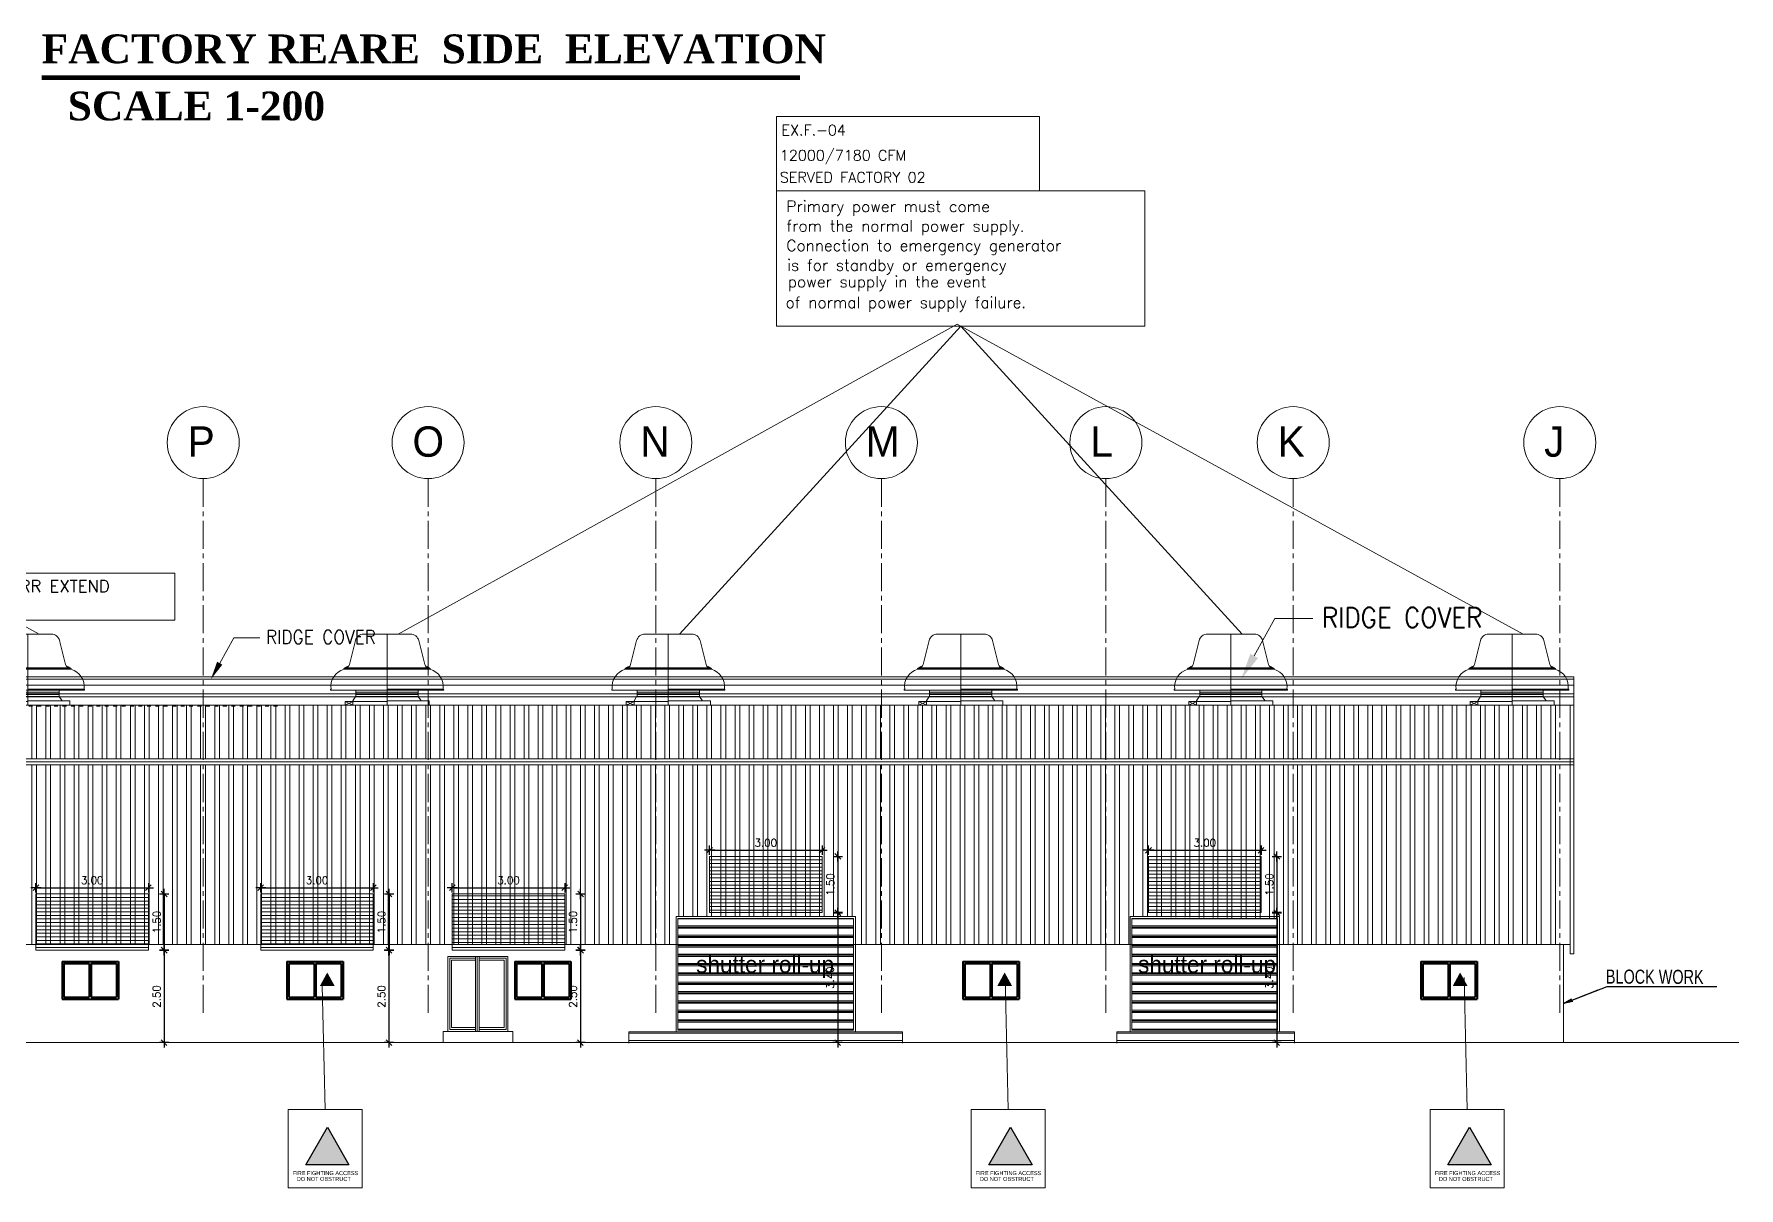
# Model space of a CAD drawing. Header units: inches. Extents: x -68096 to 69834, y -16833 to 17650.
# Drawn here: x 839.97 to 885.43, y -156.51 to -125.74 of the extents above; entities that cross this region are included whole.
import ezdxf

# ---------------------------------------------------------------- set-up
doc = ezdxf.new("R2010")
doc.units = ezdxf.units.IN
doc.header["$MEASUREMENT"] = 0
for name, pattern in [('ACAD_ISO03W100', [30, 12, -18]), ('CENTER2', [1.125, 0.75, -0.125, 0.125, -0.125]), ('DASHED2', [0.375, 0.25, -0.125]), ('DOT2', [0.125, 0, -0.125])]:
    doc.linetypes.add(name, pattern=pattern)
for name, color, linetype in [('-FR-TEXT', 1, 'Continuous'), ('10', 7, 'Continuous'), ('11-FRESH-AIR-TEXT', 4, 'Continuous'), ('4-TEXT-HVAC', 4, 'Continuous'), ('a-kerb', 255, 'Continuous'), ('A-TEXT', 3, 'Continuous'), ('AXES', 251, 'CENTER2'), ('DIM', 31, 'Continuous'), ('DIM18', 40, 'Continuous'), ('ELEV', 37, 'Continuous'), ('ELEV-2', 136, 'Continuous'), ('Hatch', 8, 'Continuous'), ('M-DETL-GRPH', 4, 'Continuous'), ('TEXT', 23, 'Continuous')]:
    doc.layers.add(name, color=color, linetype=linetype)
for name, color, linetype, lineweight in [('A-EXISTING-HATCH-10', 8, 'Continuous', 20), ('A-WALLCMU-50', 7, 'Continuous', 50), ('PEN30', 35, 'Continuous', 13), ('WALL', 41, 'Continuous', 40)]:
    doc.layers.add(name, color=color, linetype=linetype, lineweight=lineweight)
doc.styles.add('Browallia', font='')
doc.styles.add('POLE', font='timesbd.ttf', dxfattribs={"height": 0.225})
doc.styles.add('ROMANC', font='romanc', dxfattribs={"height": 0.2})
doc.styles.add('ROMANS', font='romans.shx')
doc.styles.get("Standard").update_dxf_attribs({"font": 'arial.ttf'})
doc.styles.add('STYLE2', font='swisscl.ttf')
doc.styles.add('stylus BT ku', font='GOTHIC.TTF', dxfattribs={"height": 0.17})
doc.styles.add('TXT08', font='SIMPLEX.SHX', dxfattribs={"width": 0.9})
doc.styles.get('Browallia').set_extended_font_data('BrowalliaUPC')
doc.dimstyles.new('100', dxfattribs={"dimtxt": 0.2, "dimasz": 0.035, "dimexe": 0, "dimexo": 0, "dimgap": 0.1, "dimtad": 1, "dimzin": 0, "dimdsep": 46, "dimtxsty": 'ROMANS', "dimblk": 'J2', "dimblk1": 'J2', "dimblk2": 'J2', "dimsah": 1, "dimcen": 0, "dimse1": 1, "dimse2": 1, "dimclrd": 1, "dimclre": 1, "dimclrt": 6, "dimadec": 0, "dimazin": 0, "dimtfac": 0.9, "dimtix": 1, "dimtmove": 2, "dimatfit": 3, "dimldrblk": 'J2', "dimfxl": 1, "dimtolj": 1, "dimtzin": 0, "dimarcsym": 0})
doc.dimstyles.new('JYT', dxfattribs={"dimscale": 0, "dimtxt": 0.2, "dimasz": 0.13, "dimexe": 0.2, "dimexo": 0.05, "dimgap": 0.09, "dimtad": 1, "dimzin": 0, "dimdsep": 46, "dimtxsty": 'ROMANS', "dimblk": 'OBLIQUE', "dimcen": 0.09, "dimclrd": 1, "dimclre": 1, "dimclrt": 2, "dimadec": 0, "dimazin": 0, "dimtfac": 0.72, "dimtix": 1, "dimtofl": 0, "dimtmove": 2, "dimatfit": 3, "dimldrblk": 'OBLIQUE', "dimfxl": 0.2, "dimtolj": 1, "dimtzin": 0, "dimarcsym": 0})
doc.dimstyles.get("Standard").update_dxf_attribs({"dimtxt": 0.18, "dimasz": 0.18, "dimexe": 0.18, "dimexo": 0.0625, "dimgap": 0.09, "dimtad": 0, "dimtih": 1, "dimtoh": 1, "dimdec": 4, "dimzin": 0, "dimdsep": 46, "dimtxsty": 'Standard', "dimcen": 0.09, "dimadec": 0, "dimazin": 0, "dimtfac": 1, "dimtdec": 4, "dimtofl": 0, "dimtmove": 0, "dimatfit": 3, "dimfxl": 1, "dimtolj": 1, "dimtzin": 0, "dimarcsym": 0})

# ---------------------------------------------------------------- blocks, each defined once
blk = doc.blocks.new('FCDFGGFG')
at = {"layer": 'WALL', "color": 4}
for p, q in [((240210.801, 378382.833), (240210.801, 378381.833)), ((240210.801, 378382.833), (240212.301, 378382.833)), ((240212.301, 378382.833), (240212.301, 378381.833)), ((240210.801, 378381.833), (240212.301, 378381.833))]:
    blk.add_line(p, q, dxfattribs=at)
at = {"layer": 'WALL', "color": 1}
for p, q in [((240210.851, 378382.783), (240210.851, 378381.883)), ((240210.851, 378382.783), (240211.526, 378382.783)), ((240211.526, 378382.783), (240211.526, 378381.883)), ((240211.576, 378382.783), (240212.251, 378382.783)), ((240211.576, 378382.783), (240211.576, 378381.883)), ((240212.251, 378382.783), (240212.251, 378381.883)), ((240210.851, 378381.883), (240211.526, 378381.883)), ((240211.576, 378381.883), (240212.251, 378381.883))]:
    blk.add_line(p, q, dxfattribs=at)
blk = doc.blocks.new('_Oblique')
at = {"color": 0, "linetype": 'ByBlock', "lineweight": -2}
blk.add_line((-0.5, -0.5), (0.5, 0.5), dxfattribs=at)
blk = doc.blocks.new('*D236')
at = {"color": 1, "linetype": 'DOT2', "lineweight": -2, "transparency": 16777216}
for p, q in [((240202.276, 378389.639), (240159.566, 378389.639)), ((240179.717, 378380.639), (240159.566, 378380.639))]:
    blk.add_line(p, q, dxfattribs=at)
at = {"color": 1, "lineweight": -2, "transparency": 16777216}
blk.add_line((240159.766, 378389.639), (240159.766, 378380.639), dxfattribs=at)
at = {"layer": 'Defpoints', "color": 0, "transparency": 16777216}
for p in [(240202.326, 378389.639), (240159.766, 378380.639), (240179.767, 378380.639)]:
    blk.add_point(p, dxfattribs=at)
at = {"color": 1, "lineweight": -2, "transparency": 16777216, "xscale": 0.13, "yscale": 0.13, "zscale": 0.13}
for p, rotation in [((240159.766, 378389.639), 90), ((240159.766, 378380.639), 270)]:
    blk.add_blockref('_Oblique', p, dxfattribs=dict(at, rotation=rotation))
at = {"color": 2, "transparency": 16777216, "insert": (240159.576, 378385.139), "char_height": 0.2, "attachment_point": 5, "rotation": 90, "style": 'ROMANS'}
blk.add_mtext('\\A1;9.00', dxfattribs=at)
blk = doc.blocks.new('A$C1A8B6790')
at = {"layer": 'A-EXISTING-HATCH-10'}
h = blk.add_hatch(color=256, dxfattribs=at)
h.dxf.hatch_style = 1
h.paths.add_polyline_path([(750, 1299), (0, 0), (1500, 0)])
at = {"layer": 'ELEV'}
for p, q in [((750, 1299), (0, 0)), ((1500, 0), (750, 1299)), ((0, 0), (1500, 0))]:
    blk.add_line(p, q, dxfattribs=at)
blk = doc.blocks.new('J2')
for p, q in [((-4, 0), (0, 0)), ((-2.2, -2.2), (2.2, 2.2)), ((0, 3.5), (0, -3.6)), ((0, 0), (3.8, 0))]:
    blk.add_line(p, q)
blk = doc.blocks.new('*D258')
at = {"color": 1, "lineweight": -2, "transparency": 16777216}
blk.add_line((858.013, -147.506), (860.943, -147.506), dxfattribs=at)
at = {"layer": 'Defpoints', "color": 0, "transparency": 16777216}
for p in [(857.978, -147.67), (860.978, -147.506), (860.978, -147.67)]:
    blk.add_point(p, dxfattribs=at)
at = {"color": 1, "lineweight": -2, "transparency": 16777216, "xscale": 0.035, "yscale": 0.035, "zscale": 0.035, "rotation": 180}
blk.add_blockref('J2', (857.978, -147.506), dxfattribs=at)
at = {"color": 1, "lineweight": -2, "transparency": 16777216, "xscale": 0.035, "yscale": 0.035, "zscale": 0.035}
blk.add_blockref('J2', (860.978, -147.506), dxfattribs=at)
at = {"color": 6, "lineweight": 0, "transparency": 16777216, "insert": (859.478, -147.306), "char_height": 0.2, "attachment_point": 5, "style": 'ROMANS'}
blk.add_mtext('\\A1;3.00', dxfattribs=at)
blk = doc.blocks.new('*D259')
at = {"color": 1, "lineweight": -2, "transparency": 16777216}
blk.add_line((861.399, -147.705), (861.399, -149.135), dxfattribs=at)
at = {"layer": 'Defpoints', "color": 0, "transparency": 16777216}
for p in [(860.976, -147.67), (860.976, -149.17), (861.399, -149.17)]:
    blk.add_point(p, dxfattribs=at)
at = {"color": 1, "lineweight": -2, "transparency": 16777216, "xscale": 0.035, "yscale": 0.035, "zscale": 0.035}
for p, rotation in [((861.399, -147.67), 90), ((861.399, -149.17), 270)]:
    blk.add_blockref('J2', p, dxfattribs=dict(at, rotation=rotation))
at = {"color": 6, "lineweight": 0, "transparency": 16777216, "insert": (861.199, -148.42), "char_height": 0.2, "attachment_point": 5, "rotation": 90, "style": 'ROMANS'}
blk.add_mtext('\\A1;1.50', dxfattribs=at)
blk = doc.blocks.new('*D260')
at = {"color": 1, "lineweight": -2, "transparency": 16777216}
blk.add_line((861.397, -149.206), (861.396, -152.602), dxfattribs=at)
at = {"layer": 'Defpoints', "color": 0, "transparency": 16777216}
for p in [(860.978, -149.17), (860.976, -152.637), (861.396, -152.637)]:
    blk.add_point(p, dxfattribs=at)
at = {"color": 1, "lineweight": -2, "transparency": 16777216, "xscale": 0.035, "yscale": 0.035, "zscale": 0.035}
for p, rotation in [((861.397, -149.171), 89.97730102834859), ((861.396, -152.637), 269.9773010283486)]:
    blk.add_blockref('J2', p, dxfattribs=dict(at, rotation=rotation))
at = {"color": 6, "lineweight": 0, "transparency": 16777216, "insert": (861.196, -150.904), "char_height": 0.2, "attachment_point": 5, "rotation": 89.9773, "style": 'ROMANS'}
blk.add_mtext('\\A1;3.40', dxfattribs=at)
blk = doc.blocks.new('*D261')
at = {"color": 1, "lineweight": -2, "transparency": 16777216}
blk.add_line((869.72, -147.506), (872.65, -147.506), dxfattribs=at)
at = {"layer": 'Defpoints', "color": 0, "transparency": 16777216}
for p in [(869.685, -147.67), (872.685, -147.506), (872.685, -147.67)]:
    blk.add_point(p, dxfattribs=at)
at = {"color": 1, "lineweight": -2, "transparency": 16777216, "xscale": 0.035, "yscale": 0.035, "zscale": 0.035, "rotation": 180}
blk.add_blockref('J2', (869.685, -147.506), dxfattribs=at)
at = {"color": 1, "lineweight": -2, "transparency": 16777216, "xscale": 0.035, "yscale": 0.035, "zscale": 0.035}
blk.add_blockref('J2', (872.685, -147.506), dxfattribs=at)
at = {"color": 6, "lineweight": 0, "transparency": 16777216, "insert": (871.185, -147.306), "char_height": 0.2, "attachment_point": 5, "style": 'ROMANS'}
blk.add_mtext('\\A1;3.00', dxfattribs=at)
blk = doc.blocks.new('*D262')
at = {"color": 1, "lineweight": -2, "transparency": 16777216}
blk.add_line((873.106, -147.705), (873.106, -149.135), dxfattribs=at)
at = {"layer": 'Defpoints', "color": 0, "transparency": 16777216}
for p in [(872.684, -147.67), (872.684, -149.17), (873.106, -149.17)]:
    blk.add_point(p, dxfattribs=at)
at = {"color": 1, "lineweight": -2, "transparency": 16777216, "xscale": 0.035, "yscale": 0.035, "zscale": 0.035}
for p, rotation in [((873.106, -147.67), 90), ((873.106, -149.17), 270)]:
    blk.add_blockref('J2', p, dxfattribs=dict(at, rotation=rotation))
at = {"color": 6, "lineweight": 0, "transparency": 16777216, "insert": (872.906, -148.42), "char_height": 0.2, "attachment_point": 5, "rotation": 90, "style": 'ROMANS'}
blk.add_mtext('\\A1;1.50', dxfattribs=at)
blk = doc.blocks.new('*D263')
at = {"color": 1, "lineweight": -2, "transparency": 16777216}
blk.add_line((873.104, -149.206), (873.103, -152.602), dxfattribs=at)
at = {"layer": 'Defpoints', "color": 0, "transparency": 16777216}
for p in [(872.685, -149.17), (872.684, -152.637), (873.103, -152.637)]:
    blk.add_point(p, dxfattribs=at)
at = {"color": 1, "lineweight": -2, "transparency": 16777216, "xscale": 0.035, "yscale": 0.035, "zscale": 0.035}
for p, rotation in [((873.104, -149.171), 89.97730102834859), ((873.103, -152.637), 269.9773010283486)]:
    blk.add_blockref('J2', p, dxfattribs=dict(at, rotation=rotation))
at = {"color": 6, "lineweight": 0, "transparency": 16777216, "insert": (872.904, -150.904), "char_height": 0.2, "attachment_point": 5, "rotation": 89.9773, "style": 'ROMANS'}
blk.add_mtext('\\A1;3.40', dxfattribs=at)
blk = doc.blocks.new('*D266')
at = {"color": 1, "lineweight": -2, "transparency": 16777216}
blk.add_line((851.153, -148.507), (854.083, -148.507), dxfattribs=at)
at = {"layer": 'Defpoints', "color": 0, "transparency": 16777216}
for p in [(854.118, -148.507), (851.118, -148.672), (854.118, -148.672)]:
    blk.add_point(p, dxfattribs=at)
at = {"color": 1, "lineweight": -2, "transparency": 16777216, "xscale": 0.035, "yscale": 0.035, "zscale": 0.035, "rotation": 180}
blk.add_blockref('J2', (851.118, -148.507), dxfattribs=at)
at = {"color": 1, "lineweight": -2, "transparency": 16777216, "xscale": 0.035, "yscale": 0.035, "zscale": 0.035}
blk.add_blockref('J2', (854.118, -148.507), dxfattribs=at)
at = {"color": 6, "lineweight": 0, "transparency": 16777216, "insert": (852.618, -148.307), "char_height": 0.2, "attachment_point": 5, "style": 'ROMANS'}
blk.add_mtext('\\A1;3.00', dxfattribs=at)
blk = doc.blocks.new('*D267')
at = {"color": 1, "lineweight": -2, "transparency": 16777216}
blk.add_line((854.539, -148.707), (854.539, -150.137), dxfattribs=at)
at = {"layer": 'Defpoints', "color": 0, "transparency": 16777216}
for p in [(854.117, -148.672), (854.117, -150.172), (854.539, -150.172)]:
    blk.add_point(p, dxfattribs=at)
at = {"color": 1, "lineweight": -2, "transparency": 16777216, "xscale": 0.035, "yscale": 0.035, "zscale": 0.035}
for p, rotation in [((854.539, -148.672), 90), ((854.539, -150.172), 270)]:
    blk.add_blockref('J2', p, dxfattribs=dict(at, rotation=rotation))
at = {"color": 6, "lineweight": 0, "transparency": 16777216, "insert": (854.339, -149.422), "char_height": 0.2, "attachment_point": 5, "rotation": 90, "style": 'ROMANS'}
blk.add_mtext('\\A1;1.50', dxfattribs=at)
blk = doc.blocks.new('*D268')
at = {"color": 1, "lineweight": -2, "transparency": 16777216}
blk.add_line((854.537, -150.207), (854.536, -152.602), dxfattribs=at)
at = {"layer": 'Defpoints', "color": 0, "transparency": 16777216}
for p in [(854.118, -150.172), (854.117, -152.637), (854.536, -152.637)]:
    blk.add_point(p, dxfattribs=at)
at = {"color": 1, "lineweight": -2, "transparency": 16777216, "xscale": 0.035, "yscale": 0.035, "zscale": 0.035}
for p, rotation in [((854.537, -150.172), 89.96808570250184), ((854.536, -152.637), 269.9680857025019)]:
    blk.add_blockref('J2', p, dxfattribs=dict(at, rotation=rotation))
at = {"color": 6, "lineweight": 0, "transparency": 16777216, "insert": (854.337, -151.405), "char_height": 0.2, "attachment_point": 5, "rotation": 89.9681, "style": 'ROMANS'}
blk.add_mtext('\\A1;2.50', dxfattribs=at)
blk = doc.blocks.new('*D269')
at = {"color": 1, "lineweight": -2, "transparency": 16777216}
blk.add_line((840.051, -148.507), (842.981, -148.507), dxfattribs=at)
at = {"layer": 'Defpoints', "color": 0, "transparency": 16777216}
for p in [(843.016, -148.507), (840.016, -148.672), (843.016, -148.672)]:
    blk.add_point(p, dxfattribs=at)
at = {"color": 1, "lineweight": -2, "transparency": 16777216, "xscale": 0.035, "yscale": 0.035, "zscale": 0.035, "rotation": 180}
blk.add_blockref('J2', (840.016, -148.507), dxfattribs=at)
at = {"color": 1, "lineweight": -2, "transparency": 16777216, "xscale": 0.035, "yscale": 0.035, "zscale": 0.035}
blk.add_blockref('J2', (843.016, -148.507), dxfattribs=at)
at = {"color": 6, "lineweight": 0, "transparency": 16777216, "insert": (841.516, -148.307), "char_height": 0.2, "attachment_point": 5, "style": 'ROMANS'}
blk.add_mtext('\\A1;3.00', dxfattribs=at)
blk = doc.blocks.new('*D270')
at = {"color": 1, "lineweight": -2, "transparency": 16777216}
blk.add_line((843.437, -148.707), (843.437, -150.137), dxfattribs=at)
at = {"layer": 'Defpoints', "color": 0, "transparency": 16777216}
for p in [(843.014, -148.672), (843.014, -150.172), (843.437, -150.172)]:
    blk.add_point(p, dxfattribs=at)
at = {"color": 1, "lineweight": -2, "transparency": 16777216, "xscale": 0.035, "yscale": 0.035, "zscale": 0.035}
for p, rotation in [((843.437, -148.672), 90), ((843.437, -150.172), 270)]:
    blk.add_blockref('J2', p, dxfattribs=dict(at, rotation=rotation))
at = {"color": 6, "lineweight": 0, "transparency": 16777216, "insert": (843.237, -149.422), "char_height": 0.2, "attachment_point": 5, "rotation": 90, "style": 'ROMANS'}
blk.add_mtext('\\A1;1.50', dxfattribs=at)
blk = doc.blocks.new('*D271')
at = {"color": 1, "lineweight": -2, "transparency": 16777216}
blk.add_line((843.435, -150.207), (843.434, -152.602), dxfattribs=at)
at = {"layer": 'Defpoints', "color": 0, "transparency": 16777216}
for p in [(843.016, -150.172), (843.014, -152.637), (843.434, -152.637)]:
    blk.add_point(p, dxfattribs=at)
at = {"color": 1, "lineweight": -2, "transparency": 16777216, "xscale": 0.035, "yscale": 0.035, "zscale": 0.035}
for p, rotation in [((843.435, -150.172), 89.96808570250184), ((843.434, -152.637), 269.9680857025019)]:
    blk.add_blockref('J2', p, dxfattribs=dict(at, rotation=rotation))
at = {"color": 6, "lineweight": 0, "transparency": 16777216, "insert": (843.235, -151.405), "char_height": 0.2, "attachment_point": 5, "rotation": 89.9681, "style": 'ROMANS'}
blk.add_mtext('\\A1;2.50', dxfattribs=at)
blk = doc.blocks.new('*D272')
at = {"color": 1, "lineweight": -2, "transparency": 16777216}
blk.add_line((846.046, -148.507), (848.976, -148.507), dxfattribs=at)
at = {"layer": 'Defpoints', "color": 0, "transparency": 16777216}
for p in [(849.011, -148.507), (846.011, -148.672), (849.011, -148.672)]:
    blk.add_point(p, dxfattribs=at)
at = {"color": 1, "lineweight": -2, "transparency": 16777216, "xscale": 0.035, "yscale": 0.035, "zscale": 0.035, "rotation": 180}
blk.add_blockref('J2', (846.011, -148.507), dxfattribs=at)
at = {"color": 1, "lineweight": -2, "transparency": 16777216, "xscale": 0.035, "yscale": 0.035, "zscale": 0.035}
blk.add_blockref('J2', (849.011, -148.507), dxfattribs=at)
at = {"color": 6, "lineweight": 0, "transparency": 16777216, "insert": (847.511, -148.307), "char_height": 0.2, "attachment_point": 5, "style": 'ROMANS'}
blk.add_mtext('\\A1;3.00', dxfattribs=at)
blk = doc.blocks.new('*D273')
at = {"color": 1, "lineweight": -2, "transparency": 16777216}
blk.add_line((849.432, -148.707), (849.432, -150.137), dxfattribs=at)
at = {"layer": 'Defpoints', "color": 0, "transparency": 16777216}
for p in [(849.009, -148.672), (849.009, -150.172), (849.432, -150.172)]:
    blk.add_point(p, dxfattribs=at)
at = {"color": 1, "lineweight": -2, "transparency": 16777216, "xscale": 0.035, "yscale": 0.035, "zscale": 0.035}
for p, rotation in [((849.432, -148.672), 90), ((849.432, -150.172), 270)]:
    blk.add_blockref('J2', p, dxfattribs=dict(at, rotation=rotation))
at = {"color": 6, "lineweight": 0, "transparency": 16777216, "insert": (849.232, -149.422), "char_height": 0.2, "attachment_point": 5, "rotation": 90, "style": 'ROMANS'}
blk.add_mtext('\\A1;1.50', dxfattribs=at)
blk = doc.blocks.new('*D274')
at = {"color": 1, "lineweight": -2, "transparency": 16777216}
blk.add_line((849.43, -150.207), (849.429, -152.602), dxfattribs=at)
at = {"layer": 'Defpoints', "color": 0, "transparency": 16777216}
for p in [(849.011, -150.172), (849.009, -152.637), (849.429, -152.637)]:
    blk.add_point(p, dxfattribs=at)
at = {"color": 1, "lineweight": -2, "transparency": 16777216, "xscale": 0.035, "yscale": 0.035, "zscale": 0.035}
for p, rotation in [((849.43, -150.172), 89.96808570250184), ((849.429, -152.637), 269.9680857025019)]:
    blk.add_blockref('J2', p, dxfattribs=dict(at, rotation=rotation))
at = {"color": 6, "lineweight": 0, "transparency": 16777216, "insert": (849.229, -151.405), "char_height": 0.2, "attachment_point": 5, "rotation": 89.9681, "style": 'ROMANS'}
blk.add_mtext('\\A1;2.50', dxfattribs=at)
blk = doc.blocks.new('A$C6945116A')
at = {"layer": 'M-DETL-GRPH', "color": 214, "linetype": 'Continuous', "lineweight": 0}
for p, q in [((-1133, 4166), (1133, 4166)), ((0, 4166), (0, 729)), ((-1537, 3851), (-1827, 2692)), ((1537, 3851), (1827, 2692)), ((-2078, 2500), (0, 2500)), ((-2033, 2534), (0, 2534)), ((2033, 2534), (0, 2534)), ((2078, 2500), (0, 2500)), ((-2083, 2465), (0, 2465)), ((2083, 2465), (0, 2465)), ((-1536, 1458), (-2737, 1458)), ((-2035, 901), (-1657, 729)), ((-1657, 901), (-2035, 729)), ((-2035, 901), (0, 901)), ((-2035, 901), (-2035, 729)), ((-1657, 937), (-1657, 729)), ((-1537, 1147), (-1656, 937)), ((0, 1458), (-1537, 1458)), ((1508, 1145), (-1537, 1145)), ((-1507, 1458), (-1507, 1142)), ((-1507, 1354), (0, 1354)), ((-1507, 1250), (0, 1250)), ((2717, 1503), (0, 1503)), ((2741, 1458), (0, 1458)), ((1508, 1354), (0, 1354)), ((1508, 1250), (0, 1250)), ((2036, 937), (0, 937)), ((1508, 1458), (1508, 1142)), ((1508, 1141), (1655, 937)), ((2036, 937), (2036, 729)), ((-2035, 729), (-1657, 729)), ((2036, 729), (-1657, 729))]:
    blk.add_line(p, q, dxfattribs=at)
for centre, radius, start, end in [((-1133, 3750), 417, 90, 165.96417), ((1133, 3750), 417, 14.03624, 90), ((-2085, 2482), 17.6, 79.06441, 262.3921), ((-2081, 2482), 17.6, 79.06441, 262.3921), ((-2040, 2493), 41.9, 84.9726, 170.34066), ((-2036, 2493), 41.9, 84.9726, 170.34066), ((-2029, 2743), 208, 270, 345.96376), ((-2029, 2743), 208, 270, 345.96497), ((2029, 2743), 208, 194.03503, 270), ((2036, 2493), 41.9, 9.65934, 95.0274), ((2081, 2482), 17.6, 277.6079, 100.93559), ((-1848, 1621), 876, 105.59889, 187.73303), ((1848, 1621), 876, 352.26697, 74.40111), ((-2717, 1476), 27.1, 86.66634, 222.80555), ((2714, 1473), 31, 330.30601, 87.43106)]:
    blk.add_arc(centre, radius, start, end, dxfattribs=at)
for points in [[(-1902, 2534), (-1932, 2622), (-2043, 2534), (-2050, 2555)], [(1902, 2534), (1932, 2622), (2043, 2534), (2050, 2555)], [(0, 1354), (-1507, 1354), (0, 1250), (-1507, 1250)], [(0, 1354), (1508, 1354), (0, 1250), (1508, 1250)]]:
    blk.add_solid(points, dxfattribs=at)
blk = doc.blocks.new('FGFGGG')
dim = blk.add_linear_dim(base=(240159.766, 378380.639), p1=(240202.326, 378389.639), p2=(240179.767, 378380.639), angle=90, dimstyle='JYT', override={"dimscale": 1})
dim.commit()
dim.dimension.update_dxf_attribs({"geometry": '*D236', "text_midpoint": (240159.576, 378385.139)})

msp = doc.modelspace()

# ---------------------------------------------------------------- hatches: boundary and pattern name
at = {"layer": 'a-kerb', "lineweight": 0, "true_color": 0x636466}
h = msp.add_hatch(dxfattribs=at)
h.set_pattern_fill('PLAST', color=251, angle=180, style=0)
h.set_pattern_definition([(180, (128.31213, -564.02476), (0, -0.25), []), (180, (128.31213, -564.056), (0, -0.25), []), (180, (128.31213, -564.08726), (0, -0.25), [])])
h.paths.add_polyline_path([(861.8197, -152.30172), (861.8197, -149.32711), (857.1357, -149.32711), (857.1357, -152.30172)])
h.paths.add_polyline_path([(857.47571, -151.04315), (861.83284, -151.04315), (861.83284, -150.16854), (857.47571, -150.16854)], flags=9)
h = msp.add_hatch(dxfattribs=at)
h.set_pattern_fill('PLAST', color=251, angle=180, style=0)
h.set_pattern_definition([(180, (139.62006, -564.02476), (0, -0.25), []), (180, (139.62006, -564.056), (0, -0.25), []), (180, (139.62006, -564.08726), (0, -0.25), [])])
h.paths.add_polyline_path([(873.12763, -152.30172), (873.12763, -149.32711), (869.2425, -149.32711), (869.2425, -152.30172)])
h.paths.add_polyline_path([(869.25871, -151.04315), (873.61585, -151.04315), (873.61585, -150.16854), (869.25871, -150.16854)], flags=9)
at = {"layer": 'A-WALLCMU-50', "lineweight": 0, "true_color": 0x636466}
for points in [[(847.58906, -151.12458), (847.78422, -150.76565), (847.98146, -151.1225)], [(865.65208, -151.12458), (865.84724, -150.76565), (866.04448, -151.1225)], [(877.79769, -151.12458), (877.99286, -150.76565), (878.1901, -151.1225)]]:
    msp.add_hatch(color=251, dxfattribs=at).paths.add_polyline_path(points)
at = {"layer": 'Hatch', "lineweight": 0, "true_color": 0x636466}
h = msp.add_hatch(dxfattribs=at)
h.set_pattern_fill('ANSI32', color=251, angle=45, style=0)
h.set_pattern_definition([(90, (-239451.46638, -378533.30615), (-0.375, 1e-16), []), (90, (-239451.34138, -378533.18115), (-0.375, 1e-16), [])])
h.paths.add_polyline_path([(880.74952, -145.06801), (880.74952, -143.63729), (804.69316, -143.63729), (804.69316, -145.06801)])
h = msp.add_hatch(dxfattribs=at)
h.set_pattern_fill('ANSI32', color=251, angle=45, style=0)
h.set_pattern_definition([(90, (-239451.46638, -378534.89577), (-0.375, 1e-16), []), (90, (-239451.34138, -378534.77077), (-0.375, 1e-16), [])])
h.paths.add_polyline_path([(823.40761, -145.22691), (823.40761, -150.01866), (832.74952, -150.01866), (832.74952, -149.27711), (837.72323, -149.27711), (837.72323, -150.01866), (857.0857, -150.01866), (857.0857, -149.27711), (861.8697, -149.27711), (861.8697, -150.01866), (869.1925, -150.01866), (869.1925, -149.27711), (873.17763, -149.31798), (873.17763, -150.01866), (880.74952, -150.01866), (880.74952, -145.22691)])

# ---------------------------------------------------------------- linework, layer by layer
at = {"color": 81, "lineweight": 0}
for p, q in [((825.00382, -133.47795), (840.10084, -141.74346)), ((849.67743, -141.74346), (864.58041, -133.47795)), ((857.17743, -141.74346), (864.67743, -133.53107)), ((864.58041, -133.47795), (879.67743, -141.74346)), ((864.67743, -133.53107), (872.17743, -141.74346))]:
    msp.add_line(p, q, dxfattribs=at)
at = {"color": 251, "lineweight": 0, "true_color": 0x636466}
for p, q in [((872.50184, -142.32343), (873.05409, -141.32857)), ((874.06667, -141.32857), (873.05409, -141.32857)), ((844.91782, -142.51887), (845.29544, -141.83859)), ((845.98782, -141.83859), (845.29544, -141.83859)), ((881.02613, -142.87729), (804.59316, -142.87729)), ((804.59316, -142.94146), (880.74952, -142.94146)), ((804.59316, -143.09975), (881.02613, -143.09975)), ((881.02613, -142.94146), (879.94138, -142.94146)), ((880.92613, -142.94146), (881.02613, -142.94146)), ((881.02613, -142.94146), (881.02613, -142.87729)), ((881.02613, -142.94146), (881.02613, -150.2714)), ((804.59316, -143.33717), (881.02613, -143.33717)), ((804.59316, -143.41631), (881.02613, -143.41631)), ((804.59316, -143.63729), (881.02613, -143.63729)), ((880.92613, -143.63729), (880.92613, -150.2714)), ((880.92613, -143.63729), (880.92613, -150.2714)), ((804.69316, -145.06801), (881.02613, -145.06801)), ((804.69316, -145.15208), (881.02613, -145.15208)), ((823.40761, -150.01866), (880.92613, -150.01866)), ((880.74952, -150.01866), (880.74952, -152.63726)), ((880.74952, -150.01866), (880.74952, -152.63726)), ((851.78322, -150.33726), (850.99962, -150.33726)), ((850.99962, -150.33726), (850.99962, -152.33726)), ((851.7331, -152.33726), (851.7331, -150.33726)), ((851.78322, -150.33726), (851.78322, -152.33726)), ((851.78322, -152.33726), (851.78322, -150.33726)), ((851.78322, -150.33726), (852.60139, -150.33726)), ((851.83333, -152.33726), (851.83333, -150.33726)), ((852.60139, -150.33726), (852.60139, -152.33726)), ((881.02613, -150.2714), (880.92613, -150.2714)), ((885.42733, -152.63726), (799.55547, -152.63726)), ((843.11, -152.63726), (885.42733, -152.63726)), ((852.72985, -152.33726), (850.87954, -152.33726)), ((850.87954, -152.33726), (850.87954, -152.63726)), ((852.72985, -152.33726), (852.72985, -152.63726)), ((852.72985, -152.63726), (852.72985, -152.33726))]:
    msp.add_line(p, q, dxfattribs=at)
at = {"color": 241, "lineweight": 0, "true_color": 0xf7abae}
for p, q in [((857.9777, -147.76581), (860.9777, -147.76581)), ((857.9777, -147.86112), (860.9777, -147.86112)), ((857.9777, -147.95644), (860.9777, -147.95644)), ((857.9777, -148.05175), (860.9777, -148.05175)), ((857.9777, -148.14707), (860.9777, -148.14707)), ((869.68506, -147.76581), (872.68506, -147.76581)), ((869.68506, -147.86112), (872.68506, -147.86112)), ((869.68506, -147.95644), (872.68506, -147.95644)), ((869.68506, -148.05175), (872.68506, -148.05175)), ((869.68506, -148.14707), (872.68506, -148.14707)), ((857.9777, -148.24238), (860.9777, -148.24238)), ((857.9777, -148.3377), (860.9777, -148.3377)), ((857.9777, -148.43301), (860.9777, -148.43301)), ((857.9777, -148.52832), (860.9777, -148.52832)), ((857.9777, -148.62364), (860.9777, -148.62364)), ((869.68506, -148.24238), (872.68506, -148.24238)), ((869.68506, -148.3377), (872.68506, -148.3377)), ((869.68506, -148.43301), (872.68506, -148.43301)), ((869.68506, -148.52832), (872.68506, -148.52832)), ((869.68506, -148.62364), (872.68506, -148.62364)), ((840.01576, -148.76685), (843.01576, -148.76685)), ((840.01576, -148.86216), (843.01576, -148.86216)), ((840.01576, -148.95748), (843.01576, -148.95748)), ((840.01576, -149.05279), (843.01576, -149.05279)), ((846.01066, -148.76685), (849.01066, -148.76685)), ((846.01066, -148.86216), (849.01066, -148.86216)), ((846.01066, -148.95748), (849.01066, -148.95748)), ((846.01066, -149.05279), (849.01066, -149.05279)), ((851.11794, -148.72616), (854.11794, -148.72616)), ((851.11794, -148.82148), (854.11794, -148.82148)), ((851.11794, -148.91679), (854.11794, -148.91679)), ((851.11794, -149.0121), (854.11794, -149.0121)), ((851.11794, -149.10742), (854.11794, -149.10742)), ((857.9777, -148.71895), (860.9777, -148.71895)), ((857.9777, -148.81427), (860.9777, -148.81427)), ((857.9777, -148.90958), (860.9777, -148.90958)), ((857.9777, -149.0049), (860.9777, -149.0049)), ((857.9777, -149.10021), (860.9777, -149.10021)), ((869.68506, -148.71895), (872.68506, -148.71895)), ((869.68506, -148.81427), (872.68506, -148.81427)), ((869.68506, -148.90958), (872.68506, -148.90958)), ((869.68506, -149.0049), (872.68506, -149.0049)), ((869.68506, -149.10021), (872.68506, -149.10021)), ((840.01576, -149.1481), (843.01576, -149.1481)), ((840.01576, -149.24342), (843.01576, -149.24342)), ((840.01576, -149.33873), (843.01576, -149.33873)), ((840.01576, -149.43405), (843.01576, -149.43405)), ((840.01576, -149.52936), (843.01576, -149.52936)), ((846.01066, -149.1481), (849.01066, -149.1481)), ((846.01066, -149.24342), (849.01066, -149.24342)), ((846.01066, -149.33873), (849.01066, -149.33873)), ((846.01066, -149.43405), (849.01066, -149.43405)), ((846.01066, -149.52936), (849.01066, -149.52936)), ((851.11794, -149.20273), (854.11794, -149.20273)), ((851.11794, -149.29805), (854.11794, -149.29805)), ((851.11794, -149.39336), (854.11794, -149.39336)), ((851.11794, -149.48868), (854.11794, -149.48868)), ((840.01576, -149.62468), (843.01576, -149.62468)), ((840.01576, -149.71999), (843.01576, -149.71999)), ((840.01576, -149.81531), (843.01576, -149.81531)), ((840.01576, -149.91062), (843.01576, -149.91062)), ((840.01576, -150.00594), (843.01576, -150.00594)), ((846.01066, -149.62468), (849.01066, -149.62468)), ((846.01066, -149.71999), (849.01066, -149.71999)), ((846.01066, -149.81531), (849.01066, -149.81531)), ((846.01066, -149.91062), (849.01066, -149.91062)), ((846.01066, -150.00594), (849.01066, -150.00594)), ((851.11794, -149.58399), (854.11794, -149.58399)), ((851.11794, -149.67931), (854.11794, -149.67931)), ((851.11794, -149.77462), (854.11794, -149.77462)), ((851.11794, -149.86994), (854.11794, -149.86994)), ((851.11794, -149.96525), (854.11794, -149.96525)), ((840.01576, -150.10125), (843.01576, -150.10125)), ((846.01066, -150.10125), (849.01066, -150.10125)), ((851.11791, -150.10124), (854.11791, -150.10124))]:
    msp.add_line(p, q, dxfattribs=at)
at = {"linetype": 'ACAD_ISO03W100', "lineweight": 0}
for points in [[(859.76786, -127.93927), (866.781, -127.93927), (866.781, -129.92), (859.76786, -129.92)], [(859.76786, -129.92), (869.587, -129.92), (869.587, -133.53107), (859.76786, -133.53107)]]:
    msp.add_lwpolyline(points, close=True, dxfattribs=at)
at = {"color": 1, "lineweight": 0}
for points in [[(857.9777, -149.17049), (860.9777, -149.17049), (860.9777, -147.67049), (857.9777, -147.67049)], [(869.68506, -149.17049), (872.68506, -149.17049), (872.68506, -147.67049), (869.68506, -147.67049)], [(840.01576, -150.17153), (843.01576, -150.17153), (843.01576, -148.67153), (840.01576, -148.67153)], [(846.01066, -150.17153), (849.01066, -150.17153), (849.01066, -148.67153), (846.01066, -148.67153)], [(851.11791, -150.17152), (854.11791, -150.17152), (854.11791, -148.67152), (851.11791, -148.67152)]]:
    msp.add_lwpolyline(points, close=True, dxfattribs=at)
at = {"color": 251, "lineweight": 0, "true_color": 0x636466}
for points in [[(857.0857, -152.35172), (861.8697, -152.35172), (861.8697, -149.27711), (857.0857, -149.27711)], [(857.1357, -152.30172), (861.8197, -152.30172), (861.8197, -149.32711), (857.1357, -149.32711)], [(869.1925, -152.35172), (873.17763, -152.35172), (873.17763, -149.27711), (869.1925, -149.27711)], [(869.2425, -152.30172), (873.12763, -152.30172), (873.12763, -149.32711), (869.2425, -149.32711)], [(850.99962, -150.33726), (852.60139, -150.33726), (852.60139, -152.33726), (850.99962, -152.33726)]]:
    msp.add_lwpolyline(points, close=True, dxfattribs=at)
for points in [[(851.7331, -152.28715), (851.04973, -152.28715), (851.04973, -150.38738), (851.7331, -150.38738)], [(851.7331, -152.23704), (851.09985, -152.23704), (851.09985, -150.43749), (851.7331, -150.43749)], [(851.83333, -150.38738), (852.55127, -150.38738), (852.55127, -152.28715), (851.83333, -152.28715)], [(851.83333, -150.43749), (852.50116, -150.43749), (852.50116, -152.23704), (851.83333, -152.23704)]]:
    msp.add_lwpolyline(points, dxfattribs=at)
for points in [[(872.39884, -142.26626), (872.60485, -142.38061), (872.15878, -142.94146)], [(844.84739, -142.47977), (844.98825, -142.55796), (844.68324, -142.94146)]]:
    msp.add_solid(points, dxfattribs=at)
at = {"layer": 'AXES', "color": 251, "lineweight": 0, "true_color": 0x636466}
for p, q in [((844.47744, -137.59623), (844.47744, -151.87155)), ((850.47234, -137.59623), (850.47234, -151.87155)), ((856.54612, -137.59623), (856.54612, -151.87155)), ((862.55974, -137.59623), (862.55974, -151.87155)), ((868.54815, -137.59623), (868.54815, -151.87155)), ((873.54227, -137.59623), (873.54227, -151.87155)), ((880.64952, -137.59623), (880.64952, -151.87155))]:
    msp.add_line(p, q, dxfattribs=at)
at = {"layer": 'AXES', "color": 251, "lineweight": 0, "ltscale": 25, "true_color": 0x636466}
for centre in [(844.47744, -136.63623), (850.47234, -136.63623), (856.54612, -136.63623), (862.55974, -136.63623), (868.54815, -136.63623), (873.54227, -136.63623), (880.64952, -136.63623)]:
    msp.add_circle(centre, 0.96, dxfattribs=at)
at = {"layer": 'DIM', "color": 251, "lineweight": 0, "true_color": 0x636466, "const_width": 0.12}
msp.add_lwpolyline([(860.39389, -126.90129), (840.17278, -126.90129)], dxfattribs=at)
at = {"layer": 'ELEV', "color": 251, "lineweight": 0, "true_color": 0x636466}
for p, q in [((865.86375, -150.89797), (865.9425, -154.41926, 0)), ((878.10551, -150.89797), (878.18426, -154.41926, 0)), ((847.64957, -151.10879), (847.72833, -154.41926, 0))]:
    msp.add_line(p, q, dxfattribs=at)
at = {"layer": 'ELEV', "color": 251, "lineweight": 0, "true_color": 0x636466, "elevation": 0}
for points in [[(846.74051, -154.41926), (848.71614, -154.41926), (848.71614, -156.51063), (846.74051, -156.51063)], [(864.95468, -154.41926), (866.93032, -154.41926), (866.93032, -156.51063), (864.95468, -156.51063)], [(877.19644, -154.41926), (879.17208, -154.41926), (879.17208, -156.51063), (877.19644, -156.51063)]]:
    msp.add_lwpolyline(points, close=True, dxfattribs=at)
at = {"layer": 'Hatch', "color": 251, "lineweight": 0, "true_color": 0x636466}
msp.add_line((804.69316, -145.22691), (881.02613, -145.22691), dxfattribs=at)
at = {"layer": 'PEN30', "color": 251, "lineweight": 0, "true_color": 0x636466}
msp.add_lwpolyline([(834.50976, -140.11724), (843.71672, -140.11724), (843.71672, -141.37131), (834.50976, -141.37131)], close=True, dxfattribs=at)
at = {"layer": 'WALL', "color": 251, "lineweight": 0, "true_color": 0x636466}
for p, q in [((855.8277, -152.35172), (855.8277, -152.65172)), ((863.1277, -152.35172), (855.8277, -152.35172)), ((863.1277, -152.38191), (855.8277, -152.38191)), ((863.1277, -152.57771), (855.8277, -152.57771)), ((863.1277, -152.63726), (855.8277, -152.63726)), ((863.1277, -152.35172), (863.1277, -152.65172)), ((868.84367, -152.35172), (868.84367, -152.65172)), ((873.57595, -152.35172), (868.84367, -152.35172)), ((873.57595, -152.38191), (868.84367, -152.38191)), ((873.57595, -152.57771), (868.84367, -152.57771)), ((873.57595, -152.63726), (868.84367, -152.63726)), ((873.57595, -152.35172), (873.57595, -152.65172))]:
    msp.add_line(p, q, dxfattribs=at)

# ---------------------------------------------------------------- block references
at = {"color": 251, "lineweight": 0, "true_color": 0x636466}
for name, p in [('FGFGGG', (-239355.82273, -378533.30615)), ('FCDFGGFG', (-239370.08708, -378533.30615)), ('FCDFGGFG', (-239364.09218, -378533.30615)), ('FCDFGGFG', (-239358.01839, -378533.30615)), ('FCDFGGFG', (-239346.06883, -378533.30615)), ('FCDFGGFG', (-239333.85354, -378533.30615))]:
    msp.add_blockref(name, p, dxfattribs=at)
at = {"layer": '10', "lineweight": 0, "xscale": 0.0005504587155963303, "yscale": 0.0005504587155963303, "zscale": 0.0005504587155963303}
for p in [(839.80281, -144.03678), (849.37952, -144.03678), (856.87952, -144.03678), (864.67733, -144.03678), (871.87952, -144.03678), (879.37952, -144.03678)]:
    msp.add_blockref('A$C6945116A', p, dxfattribs=at)
at = {"layer": 'ELEV', "color": 251, "lineweight": 0, "true_color": 0x636466, "xscale": -0.0007695112078004246, "yscale": 0.0007695112078004246, "zscale": 0.0007695112078004246}
for p in [(848.36405, -155.89247), (866.57822, -155.89247), (878.81998, -155.89247)]:
    msp.add_blockref('A$C1A8B6790', p, dxfattribs=at)

# ---------------------------------------------------------------- texts
at = {"layer": '-FR-TEXT', "color": 251, "lineweight": 0, "true_color": 0x636466, "style": 'POLE'}
for s, p in [('FACTORY REARE  SIDE  ELEVATION', (840.16764, -126.51807)), ('SCALE 1-200', (840.86304, -128.04197))]:
    msp.add_text(s, height=0.768, dxfattribs=at).set_placement(p)
at = {"color": 11, "lineweight": 0, "style": 'ROMANC'}
for s, p in [('power supply in the event', (860.06744, -132.49374)), ('of normal power supply failure.', (860.00702, -133.04625))]:
    msp.add_text(s, height=0.3, dxfattribs=at).set_placement(p)
at = {"color": 251, "lineweight": 0, "true_color": 0x636466, "attachment_point": 4, "style": 'TXT08'}
for insert, char_height in [((874.30675, -141.29899), 0.5358985), ((846.15198, -141.81837), 0.3664377)]:
    msp.add_mtext('RIDGE COVER', dxfattribs=dict(at, insert=insert, char_height=char_height))
at = {"layer": '11-FRESH-AIR-TEXT', "color": 4, "lineweight": 0, "style": 'ROMANC'}
for s, p in [('EX.F.-04', (859.89713, -128.4449, 596.51957)), ('SERVED FACTORY 02', (859.85316, -129.70303, 596.51957))]:
    msp.add_text(s, height=0.28, dxfattribs=at).set_placement(p)
at = {"layer": '11-FRESH-AIR-TEXT', "color": 1, "lineweight": 0, "style": 'ROMANC'}
msp.add_text('12000/7180 CFM ', height=0.28, dxfattribs=at).set_placement((859.85316, -129.1133, 596.51957))
at = {"layer": '4-TEXT-HVAC', "color": 11, "linetype": 'DASHED2', "lineweight": 0, "ltscale": 300, "style": 'ROMANC'}
for s, p in [('Primary power must come     ', (860.02746, -130.4851, 0)), ('from the normal power supply.', (860.02746, -131.00717, 0)), ('Connection to emergency generator', (860.02746, -131.52924, 0)), ('is for standby or emergency', (860.04892, -132.05131, 0))]:
    msp.add_text(s, height=0.3, rotation=359.999054, dxfattribs=at).set_placement(p)
at = {"layer": 'A-TEXT', "color": 251, "linetype": 'ByBlock', "lineweight": 0, "true_color": 0x636466, "style": 'Browallia'}
for s, height, p in [('P', 0.81, (844.06221, -137.01248)), ('O', 0.81, (850.05711, -137.01248)), ('N', 0.81, (856.1309, -137.01248)), ('M', 0.81, (862.14451, -137.01248)), ('L', 0.81, (868.13292, -137.01248)), ('K', 0.81, (873.12704, -137.01248)), ('J', 0.81, (880.23429, -137.01248)), ('FIRE FIGHTING ACCESS', 0.108, (846.86411, -156.16966, 0)), ('DO NOT OBSTRUCT', 0.108, (846.97094, -156.32556, 0)), ('FIRE FIGHTING ACCESS', 0.108, (865.07828, -156.16966, 0)), ('DO NOT OBSTRUCT', 0.108, (865.18512, -156.32556, 0)), ('FIRE FIGHTING ACCESS', 0.108, (877.32004, -156.16966, 0)), ('DO NOT OBSTRUCT', 0.108, (877.42688, -156.32556, 0))]:
    msp.add_text(s, height=height, dxfattribs=at).set_placement(p)
at = {"layer": 'DIM18', "color": 251, "linetype": 'Continuous', "lineweight": 0, "true_color": 0x636466, "style": 'ROMANS'}
msp.add_text('FIRE WALL O2-HRS FRR EXTEND', height=0.32, dxfattribs=at).set_placement((834.93407, -140.62388))
at = {"layer": 'TEXT', "color": 251, "linetype": 'ByBlock', "lineweight": 0, "true_color": 0x636466, "style": 'stylus BT ku'}
for p in [(857.62147, -150.77563), (869.40448, -150.77563)]:
    msp.add_text('shutter roll-up', height=0.45, dxfattribs=at).set_placement(p)
at = {"layer": 'TEXT', "color": 251, "lineweight": 0, "true_color": 0x636466, "style": 'STYLE2'}
msp.add_text('BLOCK WORK', height=0.375, rotation=359.754206, dxfattribs=at).set_placement((881.87945, -151.06192))

# ---------------------------------------------------------------- dimensions: what is measured, and where the dimension line sits
at = {"color": 1, "lineweight": 0}
for p1, p2, distance, picture, middle in [((857.9777, -147.67049), (860.9777, -147.67049), 0.16455, '*D258', (859.4777, -147.30595)), ((869.68506, -147.67049), (872.68506, -147.67049), 0.16455, '*D261', (871.18506, -147.30595)), ((860.97633, -147.67049), (860.97633, -149.17049), 0.42272, '*D259', (861.19904, -148.42049)), ((872.68369, -147.67049), (872.68369, -149.17049), 0.42272, '*D262', (872.90641, -148.42049)), ((840.01576, -148.67153), (843.01576, -148.67153), 0.16455, '*D269', (841.51576, -148.30699)), ((846.01066, -148.67153), (849.01066, -148.67153), 0.16455, '*D272', (847.51066, -148.30699)), ((851.11791, -148.67152), (854.11791, -148.67152), 0.16455, '*D266', (852.61791, -148.30697)), ((843.01438, -148.67153), (843.01438, -150.17153), 0.42272, '*D270', (843.2371, -149.42153)), ((849.00929, -148.67153), (849.00929, -150.17153), 0.42272, '*D273', (849.232, -149.42153)), ((854.11653, -148.67152), (854.11653, -150.17152), 0.42272, '*D267', (854.33925, -149.42152))]:
    dim = msp.add_aligned_dim(p1=p1, p2=p2, distance=distance, dimstyle='100', dxfattribs=at)
    dim.commit()
    dim.dimension.update_dxf_attribs({"geometry": picture, "text_midpoint": middle})
for p1, p2, distance, text, picture, middle in [((860.9777, -149.17049), (860.97633, -152.63726), 0.41931, '3.40', '*D260', (861.19632, -150.90397)), ((872.68506, -149.17049), (872.68369, -152.63726), 0.41931, '3.40', '*D263', (872.90369, -150.90397)), ((843.01576, -150.17153), (843.01438, -152.63726), 0.41949, '2.50', '*D271', (843.23456, -151.40452)), ((849.01066, -150.17153), (849.00929, -152.63726), 0.41949, '2.50', '*D274', (849.22946, -151.40452)), ((854.11791, -150.17152), (854.11653, -152.63725), 0.41949, '2.50', '*D268', (854.33671, -151.40451))]:
    dim = msp.add_aligned_dim(p1=p1, p2=p2, distance=distance, text=text, dimstyle='100', dxfattribs=at)
    dim.commit()
    dim.dimension.update_dxf_attribs({"geometry": picture, "text_midpoint": middle})

# ---------------------------------------------------------------- leaders
at = {"layer": 'ELEV-2', "color": 251, "lineweight": 0, "true_color": 0x636466}
msp.add_leader([(880.74668, -151.59671), (881.91356, -151.14081), (884.8373, -151.14081)], dimstyle='Standard', override={"dimasz": 0.25, "dimgap": 0.09, "dimtad": 0, "dimldrblk": 'Open'}, dxfattribs=at)

doc.saveas('drawing.dxf')
